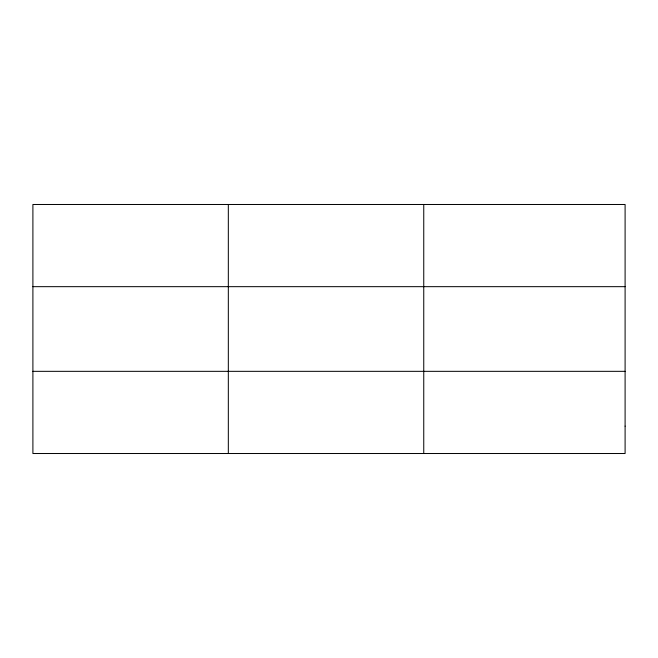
<?xml version="1.0" encoding="UTF-8"?>
<svg xmlns="http://www.w3.org/2000/svg" width="658" height="658" viewBox="0 0 658 658"><rect width="100%" height="100%" fill="white"/><g stroke="black" fill="none" stroke-linecap="round" stroke-linejoin="round"><path stroke-width="0.99" d="M228.326 204.482L228.326 453.518M423.752 204.482L423.752 453.518M32.9 286.666L625.1 286.666M32.9 371.334L625.1 371.334M625.1 426.121L625.1 453.518L32.9 453.518L32.9 204.482L625.1 204.482L625.1 426.121"/></g></svg>
